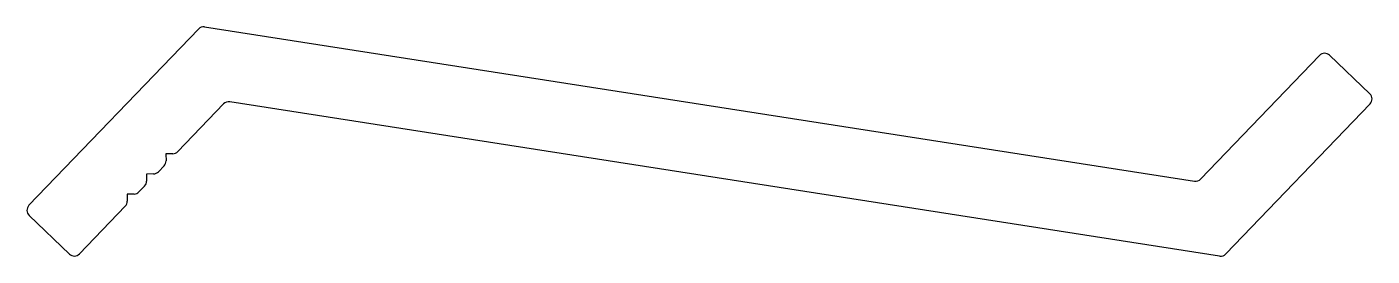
# Model space of a CAD drawing. Extents: x -22.1 to 25.9, y 0.2 to 8.4.
import ezdxf

# ---------------------------------------------------------------- set-up
doc = ezdxf.new("R2010")
doc.units = 0
doc.layers.add('1', color=7, linetype='CONTINUOUS')

msp = doc.modelspace()

# ---------------------------------------------------------------- linework, layer by layer
at = {"layer": '1', "color": 7, "linetype": 'CONTINUOUS'}
for p, q in [((-22.064, 2.058), (-16.016, 8.352)), ((-15.793, 8.427), (19.532, 2.919)), ((19.755, 2.994), (24, 7.41)), ((24.359, 7.418), (25.795, 6.037)), ((-15.115, 5.681), (-16.75, 3.979)), ((20.433, 0.247), (-14.892, 5.756)), ((25.803, 5.678), (20.656, 0.322)), ((-17.175, 3.889), (-17.171, 3.647)), ((-16.926, 3.902), (-17.168, 3.897)), ((-16.75, 3.979), (-16.75, 3.979)), ((-16.75, 3.979), (-16.75, 3.979)), ((-17.24, 3.469), (-17.443, 3.258)), ((-17.443, 3.258), (-17.24, 3.469)), ((-17.24, 3.469), (-17.443, 3.258)), ((-17.443, 3.258), (-17.24, 3.469)), ((-17.24, 3.469), (-17.443, 3.258)), ((-17.868, 3.168), (-17.863, 2.926)), ((-17.619, 3.181), (-17.86, 3.176)), ((-18.561, 2.447), (-18.556, 2.205)), ((-18.311, 2.46), (-18.553, 2.456)), ((-17.933, 2.748), (-18.136, 2.537)), ((-18.626, 2.027), (-20.262, 0.325)), ((-20.621, 0.318), (-22.057, 1.699)), ((-20.262, 0.325), (-20.262, 0.325))]:
    msp.add_line(p, q, dxfattribs=at)
for centre, radius, start, end in [((-15.832, 8.176), 0.254, 81.1373, 136.1373), ((24.183, 7.234), 0.254, 46.1373, 136.1373), ((25.619, 5.854), 0.254, 316.1373, 46.1373), ((-14.932, 5.505), 0.254, 81.1373, 136.1373), ((-17.167, 3.889), 0.008, 91.1373, 181.1373), ((-16.931, 4.152), 0.25, 271.1373, 316.1373), ((-17.421, 3.642), 0.25, 316.1373, 1.1373), ((-18.113, 2.921), 0.25, 316.1373, 1.1373), ((-17.86, 3.168), 0.008, 91.1373, 181.1373), ((-17.623, 3.431), 0.25, 271.1373, 316.1373), ((19.572, 3.17), 0.254, 261.1373, 316.1373), ((-18.553, 2.448), 0.008, 91.1373, 181.1373), ((-18.316, 2.71), 0.25, 271.1373, 316.1373), ((-21.881, 1.882), 0.254, 136.1373, 226.1373), ((-18.806, 2.2), 0.25, 316.1373, 1.1373), ((-20.445, 0.501), 0.254, 226.1373, 316.1373), ((20.473, 0.498), 0.254, 261.1373, 316.1373)]:
    msp.add_arc(centre, radius, start, end, dxfattribs=at)

doc.saveas('drawing.dxf')
